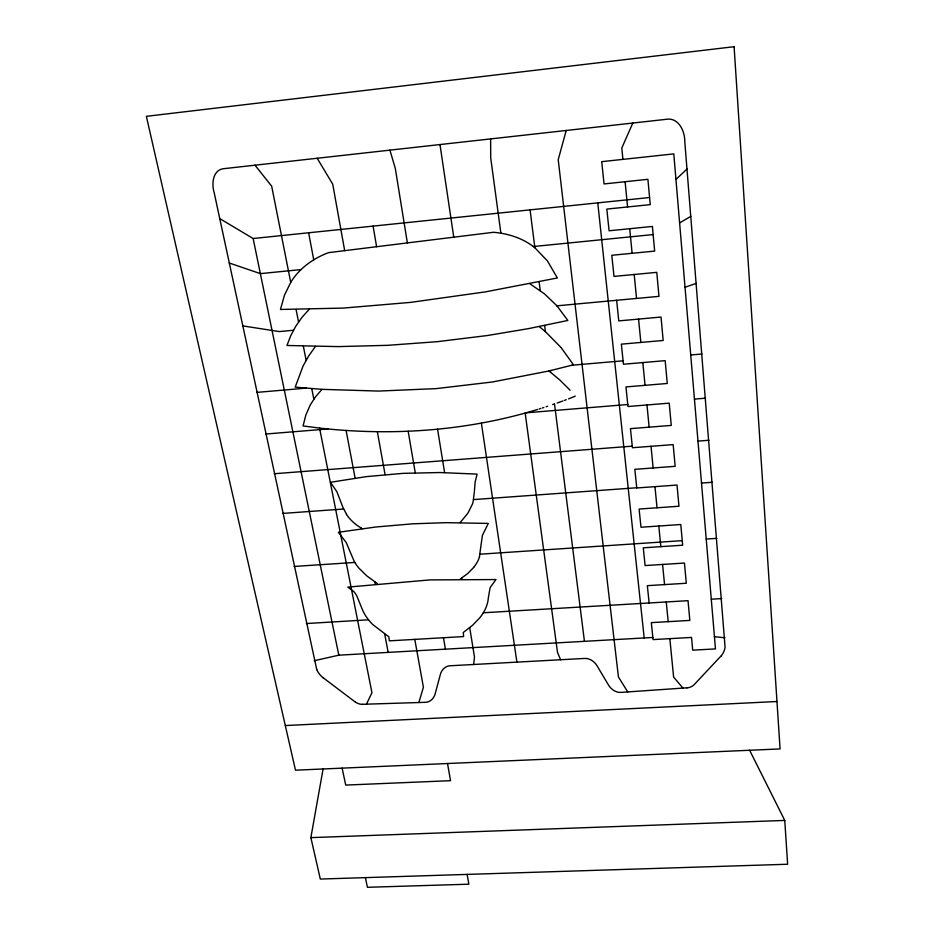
<?xml version="1.0" encoding="UTF-8"?>
<svg xmlns="http://www.w3.org/2000/svg" width="934" height="934" viewBox="0 0 934 934"><rect width="100%" height="100%" fill="white"/><g stroke="black" fill="none" stroke-linecap="round" stroke-linejoin="round"><path stroke-width="1.4" d="M474.379 491.272L475.196 481.746L477.099 474.11L439.821 472.534L403.103 473.351L366.315 476.632L330.461 482.294L336.882 491.728L343.07 507.711L346.584 514.377M474.309 492.358L473.071 501.908A37.804 33.799 20.2 0 1 472.464 504.01L467.864 513.233L460.1 522.631M480.683 547.429L482.446 535.287L488.295 523.414L446.02 522.666L412.735 523.822L375.643 527.021L338.377 532.298L346.187 542.491L354.056 561.03A37.815 32.994 21.4 0 0 354.768 562.303L354.932 562.572A43.291 37.815 21.2 0 0 358.784 567.965L366.665 575.799L377.383 583.598M480.648 547.814L479.446 556.629M488.529 596.663L489.976 588.432A22.042 19.217 13.2 0 1 490.502 587.066L495.977 579.547L429.71 579.921L347.81 587.124L353.741 591.502A21.47 18.283 22.2 0 1 356.963 596.242L362.567 610.054A47.576 40.991 19.1 0 0 368.51 619.814A52.654 45.427 18.9 0 0 372.783 624.554L388.871 636.848L389.35 640.852L463.649 636.568L463.252 632.528L472.709 625.173L479.842 617.736A60.36 52.397 18 0 0 483.275 612.902M488.482 597.095L487.863 601.484A45.719 39.672 17.2 0 1 483.287 612.774L688.031 600.679L689.841 620.409L651.313 622.639L653.076 639.592L691.534 637.432L692.701 650.157L715.467 648.908L673.799 153.888L601.718 161.664L604.053 183.94L647.904 179.316L650.239 204.628L606.82 209.088L609.085 230.78L652.399 226.437L654.664 251.094L611.793 255.274L614 276.417L656.765 272.343L658.972 296.358L556.944 305.827M473.62 664.483L474.484 657.034L469.732 627.706M479.983 554.201L682.264 540.646M749.617 750.259L784.758 820.426L787.631 864.242L320.315 879.057L310.87 837.635L323.082 768.974M566.202 130.48L558.217 159.691L618.436 677.022L627.765 691.931M418.876 702.52L423.406 687.226L414.789 639.381M632.808 123.043L621.811 148.004L622.92 159.375M366.443 704.178L371.954 692.759L319.556 428.076L303.071 425.962L305.827 415.07L310.251 404.982L315.552 396.775L322.008 389.35L378.632 391.077L436.295 388.614L492.416 381.983L548.503 371.067M557.049 305.943L567.837 320.455L528.457 328.64L487.069 335.575L437.591 341.646L387.773 345.323L338.131 346.607L286.96 345.475L290.824 335.539L295.844 326.106L302.021 317.315L309.166 309.341M315.435 346.421L308.722 355.936L303.153 365.824L295.202 387.12L322.008 389.35M290.731 282.383L284.426 295.296L280.457 309.469L343.35 308.08L410.68 302.371L485.295 291.898L557.376 277.97L547.394 260.866L534.715 247.638A62.496 59.589 26.5 0 0 533.314 246.541L532.952 246.272A59.636 56.916 26.5 0 0 529.333 243.751C518.65 236.897 506.1 233.36 493.526 232.286L328.453 252.659C313.275 258.403 299.242 268.338 290.731 282.383L271.677 186.181L254.982 165.201M473.701 567.44L467.747 573.499L460.135 579.115M720.686 656.345L693.939 684.902A11.5 9.76 3.4 0 1 686.945 687.914M675.947 179.433L687.004 169.019M679.613 222.911L690.833 216.373M571.935 397.545L575.239 396.121M571.176 397.837L568.537 398.853M566.273 399.705L564.381 400.406M562.863 400.966L559.84 402.064M559.081 402.332L557.178 403.009M685.031 287.263L696.25 283.352M554.527 403.932L584.439 641.331M554.142 404.072L552.624 404.585M547.663 406.255L546.133 406.757M543.845 407.504L542.315 407.995M540.786 408.473L539.245 408.952M537.715 409.431C467.362 430.913 392.525 436.283 319.556 428.076M572.554 363.536L573.359 364.855L548.958 370.961L559.98 380.138L570.102 390.225M314.303 660.712L338.82 655.178L652.854 637.467M219.723 218.579L253.137 238.52L649.585 197.518M301.04 269.587L260.364 273.627L229.215 262.979M533.314 246.541L653.146 234.574M293.451 330.262L279.324 331.582L242.677 325.884M256.908 392.385L306.142 388.135M571.993 365.217L623.095 360.816M690.728 354.978L701.959 354.009M265.805 434.018L327.892 428.963M526.204 412.793L627.788 404.515M694.441 399.087L705.532 398.188M274.304 473.725L632.271 446.16M697.978 441.105L708.929 440.264M282.792 513.42L343.642 509.007M473.573 499.585L636.743 487.758M701.504 483.065L712.327 482.271M686.934 687.821L621.507 692.363C615.775 692.993 610.626 689.082 608.011 684.237L597.597 666.689C594.981 661.867 589.903 657.933 584.182 658.458L450.608 665.744C445.308 665.709 441.187 670.168 440.183 675.119L435.337 693.156C434.357 698.095 430.165 702.508 424.888 702.333L362.707 704.294M294.14 566.459L354.838 562.431M706.221 539.058L716.857 538.346M306.352 623.538L368.51 619.814M711.276 599.196L721.725 598.577M285.302 725.555L776.971 701.516M310.87 837.635L784.758 820.426M714.44 636.719L724.901 637.759M362.24 528.667L360.676 527.745M529.882 283.761L544.534 293.906L556.886 305.757M355.48 702.193L323.234 677.792M539.21 326.55L545.363 331.617M682.952 688.101L673.612 677.068L669.841 638.646M560.949 347.46L545.433 331.675L544.65 325.464M561.241 347.81L572.32 363.163M317.175 158.266L332.726 184.161L344.681 250.662M316.754 669.643L214.248 192.976C211.423 183.963 212.567 169.147 224.709 168.575L665.895 119.354C678.598 116.995 684.914 131.169 684.797 141.699L725.076 647.227A21.774 18.657 2 0 1 720.756 656.392M560.61 659.743L557.516 652.446L525.177 413.085M389.898 150.141L395.292 168.342L407.376 242.922M342.124 768.133L345.72 785.085L450.55 780.684L447.514 763.51M365.369 877.621L367.424 887.3L468.856 884.194L467.128 874.399M253.137 238.52L338.82 655.178M296.078 309.504L298.553 321.973M303.328 346.105L306.13 360.244M311.746 388.602L313.836 399.157M308.617 232.788L313.754 259.85M346.094 430.457L355.13 478.138M374.803 581.905L375.176 583.82M384.715 634.151L388.17 652.399M377.348 431.683L385.088 474.647M373.086 226.11L376.612 246.716M408.158 431.216L415.268 472.814M443.463 637.724L445.425 649.165M437.556 429.173L444.596 472.604M461.7 578.088L461.863 579.103M439.984 144.56L453.761 237.201M481.384 423.09L516.911 662.124M500.881 233.208L490.712 157.893L490.63 138.909M530.08 209.881L534.855 247.755M539.152 281.87L540.249 290.579M550.336 370.635L550.535 372.164M597.772 202.876L644.191 637.957M649.142 603.014L647.332 585.665L686.303 583.248L684.447 563.05L645.114 565.572L643.269 547.814L682.672 545.211L680.781 524.523L640.993 527.243L639.089 509.042L678.96 506.24L677.022 485.05L636.766 487.968L634.816 469.335L675.165 466.323L673.169 444.607L632.435 447.736L630.45 428.636L671.266 425.414L669.223 403.161L627.998 406.512L625.955 386.921L667.273 383.477L665.171 360.652L623.445 364.237L621.355 344.156L663.175 340.478L661.027 317.058L618.787 320.887L616.638 300.293M642.826 362.567L645.067 385.333M625.115 181.721L627.578 206.951M629.714 228.713L632.12 253.289M634.198 274.491L636.544 298.436M638.564 319.089L640.852 342.439M646.97 404.959L649.142 427.165M651.021 446.312L653.135 467.969M654.967 486.649L657.034 507.781M658.82 526.017L660.84 546.647M662.58 564.451L664.553 584.602M666.257 601.986L668.184 621.659M360.711 527.698A41.061 36.321 23.6 0 1 346.456 514.447M479.562 556.664A37.967 33.426 18.2 0 1 473.62 567.382M362.719 704.388A11.033 9.153 19 0 1 355.504 702.17M323.176 677.839A20.782 17.349 20.7 0 1 316.789 669.631M734.089 46.7L146.369 116.33L295.483 770.188L780.077 748.928L734.089 46.7"/></g></svg>
